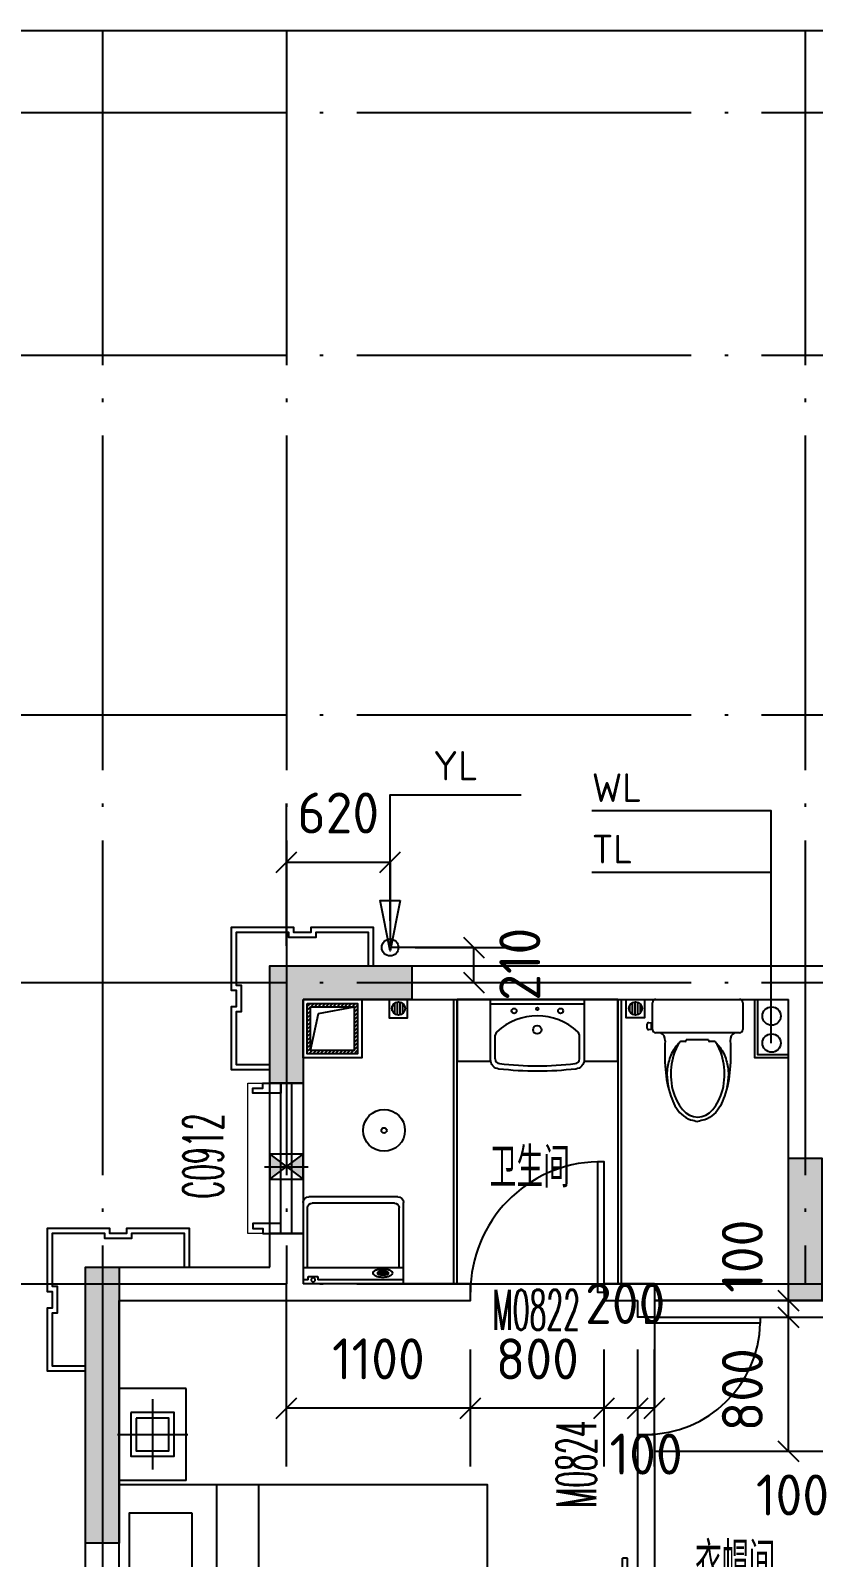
# Model space of a CAD drawing. Header units: millimetres. Extents: x -133666 to 228300, y -346623 to 180165.
# Drawn here: x -73184 to -68505, y -110025 to -100900 of the extents above; entities that cross this region are included whole.
import ezdxf
from ezdxf.enums import TextEntityAlignment as Align

# ---------------------------------------------------------------- set-up
doc = ezdxf.new("R2010")
doc.units = ezdxf.units.MM
doc.header["$LTSCALE"] = 1000
doc.linetypes.add('DASH', pattern=[0.35, 0.25, -0.1])
doc.linetypes.add('DOTE', pattern=[2.42, 2, -0.2, 0.02, -0.2])
doc.layers.get('0').update_dxf_attribs({"linetype": 'CONTINUOUS'})
doc.layers.add('0看线', color=9, linetype='CONTINUOUS', lineweight=0)
doc.layers.add('a-立面铝板造型', color=39, linetype='CONTINUOUS', lineweight=0)
for name, color, linetype in [('0石材', 30, 'CONTINUOUS'), ('0门窗套', 47, 'CONTINUOUS'), ('A-Lvtry', 5, 'CONTINUOUS'), ('AXIS_轴线_A', 1, 'DOTE'), ('COLU_柱墙_A', 2, 'CONTINUOUS'), ('DIM_标注_A', 3, 'CONTINUOUS'), ('DIM_符号_A', 3, 'CONTINUOUS'), ('EQU_厨卫设备_A', 6, 'CONTINUOUS'), ('EQU_活动家具_A', 237, 'CONTINUOUS'), ('HATCH_通用填充_A', 251, 'CONTINUOUS'), ('HOLE_厨卫空调洞口_A', 192, 'CONTINUOUS'), ('L18', 6, 'CONTINUOUS'), ('LINE_投影线_A', 7, 'CONTINUOUS'), ('LINE_细线_A', 9, 'CONTINUOUS'), ('LVTRY', 6, 'CONTINUOUS'), ('M门窗标号', 1, 'CONTINUOUS'), ('TEXT_房间名称_A', 6, 'CONTINUOUS'), ('VPIPE-雨水', 4, 'DASH'), ('WALL_填充墙_A', 2, 'CONTINUOUS'), ('WIN_门窗_A', 4, 'CONTINUOUS'), ('洁具，厨具', 6, 'CONTINUOUS')]:
    doc.layers.add(name, color=color, linetype=linetype)
doc.styles.add('_TCH_DIM', font='SIMPLEX.shx', dxfattribs={"width": 0.7, "bigfont": 'GBCBIG.shx'})
doc.styles.add('_中哲汉字字母', font='ZZ中哲字母', dxfattribs={"width": 0.7, "bigfont": 'ZZ中哲汉字'})
doc.styles.add('CADReader_TextStyle', font='tssdeng.shx', dxfattribs={"height": 0.2, "bigfont": 'gbcbig.shx'})

# ---------------------------------------------------------------- blocks, each defined once
blk = doc.blocks.new('yueiaghj')
at = {"layer": '0石材'}
for points in [[(850, 4630), (850, 4860), (475, 4860), (475, 4830), (375, 4830), (375, 4860), (0, 4860), (0, 4485), (30, 4485), (30, 4385), (0, 4385), (0, 4010), (230, 4010)], [(820, 4630), (820, 4830), (505, 4830), (505, 4800), (345, 4800), (345, 4830), (30, 4830), (30, 4515), (60, 4515), (60, 4355), (30, 4355), (30, 4040), (230, 4040)], [(850, 230), (850, 0), (475, 0), (475, 30), (375, 30), (375, 0), (0, 0), (0, 375), (30, 375), (30, 475), (0, 475), (0, 850), (230, 850)], [(820, 230), (820, 30), (505, 30), (505, 60), (345, 60), (345, 30), (30, 30), (30, 345), (60, 345), (60, 505), (30, 505), (30, 820), (230, 820)]]:
    blk.add_lwpolyline(points, dxfattribs=at)
blk = doc.blocks.new('mct-tl')
at = {"layer": '0门窗套'}
blk.add_lwpolyline([(60, 0), (60, -166.7), (30, -166.7), (30, -106.7), (0, -106.7), (0, 0), (60, 0)], dxfattribs=at)
blk = doc.blocks.new('hgjjujsg')
at = {"layer": '0看线'}
blk.add_lwpolyline([(396.7, -1930), (200, -1930), (200, -1030), (396.7, -1030)], dxfattribs=at)
at = {"layer": '0石材'}
for points in [[(950, -330), (950, -100), (575, -100), (575, -130), (475, -130), (475, -100), (100, -100), (100, -475), (130, -475), (130, -575), (100, -575), (100, -950), (330, -950)], [(920, -330), (920, -130), (605, -130), (605, -160), (445, -160), (445, -130), (130, -130), (130, -445), (160, -445), (160, -605), (130, -605), (130, -920), (330, -920)]]:
    blk.add_lwpolyline(points, dxfattribs=at)
at = {"layer": '0门窗套', "extrusion": (0, 0, -1), "xscale": -1, "zscale": -1, "rotation": 90}
blk.add_blockref('mct-tl', (-396.7, -1030), dxfattribs=at)
at = {"layer": '0门窗套', "xscale": -1, "rotation": 270}
blk.add_blockref('mct-tl', (396.7, -1930), dxfattribs=at)
blk = doc.blocks.new('A$C43C32891')
at = {"layer": 'EQU_活动家具_A'}
for p, q in [((410, 2950), (10, 2950)), ((410, 2400), (410, 2950)), ((210, 2885), (210, 2465)), ((0, 2675), (420, 2675)), ((410, 2400), (10, 2400)), ((592.3, 2375), (592.3, 575)), ((844.1, 2375), (844.1, 575)), ((3019.3, 1015), (3019.3, 1935)), ((3019.3, 1015), (3019.3, 1935)), ((3049.3, 1935), (3019.3, 1935)), ((3049.3, 1015), (3049.3, 1935)), ((3049.3, 1856.2), (3068.2, 1856.2)), ((3068.2, 1093.8), (3068.2, 1856.2)), ((3068.2, 1856.2), (3110, 1804.4)), ((3110, 1804.4), (3110, 1145.6)), ((3068.2, 1093.8), (3110, 1145.6)), ((3049.3, 1015), (3019.3, 1015)), ((3049.3, 1093.8), (3068.2, 1093.8)), ((410, 550), (10, 550)), ((410, 550), (410, 0)), ((210, 65), (210, 485)), ((0, 275), (420, 275)), ((410, 0), (10, 0))]:
    blk.add_line(p, q, dxfattribs=at)
for points in [[(80, 2805), (80, 2545), (340, 2545), (340, 2805)], [(10, 575), (10, 2375), (2210, 2375), (2210, 575)], [(447.1, 2204.9), (70.7, 2204.9), (70.7, 1504.6), (447.1, 1504.6)], [(447.1, 745.1), (70.7, 745.1), (70.7, 1445.4), (447.1, 1445.4)], [(80, 145), (80, 405), (340, 405), (340, 145)]]:
    blk.add_lwpolyline(points, close=True, dxfattribs=at)
for points in [[(112.5, 2772.5), (112.5, 2577.5), (307.5, 2577.5), (307.5, 2772.5), (112.5, 2772.5)], [(112.5, 177.5), (112.5, 372.5), (307.5, 372.5), (307.5, 177.5), (112.5, 177.5)]]:
    blk.add_lwpolyline(points, dxfattribs=at)
blk = doc.blocks.new('卫生间排气孔')
at = {"ltscale": 0.1}
for points in [[(-100, -75), (0, 0), (-100, 75)], [(100, -75), (0, 0), (100, 75)]]:
    blk.add_hatch(color=256, dxfattribs=at).paths.add_polyline_path(points)
for p, q in [((130, 0), (-130, 0)), ((100, 75), (-100, -75)), ((100, -75), (-100, 75))]:
    blk.add_line(p, q, dxfattribs=at)
blk.add_lwpolyline([(100, -75), (-100, -75), (-100, 75), (100, 75)], close=True, dxfattribs=at)
blk = doc.blocks.new('烟道')
at = {"layer": 'LVTRY', "ltscale": 5}
h = blk.add_hatch(dxfattribs=at)
h.set_pattern_fill('ANSI31', color=256, scale=10)
h.set_pattern_definition([(45, (0, 0), (-11.22532015, 11.22532015), [])])
h.paths.add_polyline_path([(307693, 358140), (307693, 357840), (307993, 357840), (307993, 358140)])
h.paths.add_polyline_path([(307973, 358120), (307973, 357860), (307713, 357860), (307713, 358120)], flags=16)
at = {"layer": 'LINE_投影线_A'}
blk.add_lwpolyline([(307713, 357860), (307759.5, 358081), (307973, 358120)], dxfattribs=at)
at = {"layer": 'LVTRY', "ltscale": 5}
for points in [[(307668, 358165), (308018, 358165), (308018, 357815), (307668, 357815)], [(307693, 358140), (307993, 358140), (307993, 357840), (307693, 357840)], [(307713, 358120), (307973, 358120), (307973, 357860), (307713, 357860)]]:
    blk.add_lwpolyline(points, close=True, dxfattribs=at)
blk = doc.blocks.new('座便')
for p, q in [((-270, -200), (-270, -40)), ((-250, -20), (250, -20)), ((270, -40), (270, -200)), ((-303.5, -170.5), (-303.5, -190.2)), ((-303.5, -170.5), (-303.5, -190.2)), ((-270, -162.3), (-292.7, -160.5)), ((-270, -162.3), (-292.7, -160.5)), ((-276.1, -198.8), (-276.1, -161.8)), ((-276.1, -198.8), (-276.1, -161.8)), ((-292.7, -200.1), (-270, -198.4)), ((-292.7, -200.1), (-270, -198.4)), ((-221.7, -220), (-250, -220)), ((221.7, -220), (-221.7, -220)), ((221.7, -220), (-221.7, -220)), ((-77.3, -272.6), (-100.5, -272.6)), ((-77.3, -272.6), (-100.5, -272.6)), ((-69.3, -262), (-69.3, -264.6)), ((65.1, -262), (-69.3, -262)), ((-69.3, -262), (-69.3, -264.6)), ((65.1, -262), (-69.3, -262)), ((65.1, -264.6), (65.1, -262)), ((65.1, -264.6), (65.1, -262)), ((100.5, -272.6), (73.1, -272.6)), ((100.5, -272.6), (73.1, -272.6)), ((250, -220), (221.7, -220))]:
    blk.add_line(p, q)
for centre, radius, start, end in [((-250, -40), 20, 90, 180), ((250, -40), 20, 0, 90), ((250, -40), 20, 0, 90), ((-293.5, -170.5), 10, 85.56158, 180), ((-293.5, -170.5), 10, 85.56158, 180), ((-293.5, -190.2), 10, 180, 274.43842), ((-293.5, -190.2), 10, 180, 274.43842), ((-250, -200), 20, 180, 270), ((-238.3, -260.4), 43.7, 351.37849, 67.65047), ((-100.5, -280.6), 8, 90, 145.22779), ((-100.5, -280.6), 8, 90, 145.22779), ((-77.3, -264.6), 8, 270, 0), ((-77.3, -264.6), 8, 270, 0), ((73.1, -264.6), 8, 180, 270), ((73.1, -264.6), 8, 180, 270), ((100.5, -280.6), 8, 34.77221, 90), ((100.5, -280.6), 8, 34.77221, 90), ((238.3, -260.4), 43.7, 112.34953, 188.62151), ((250, -200), 20, 270, 0)]:
    blk.add_arc(centre, radius, start, end)
blk.add_ellipse((0, -466.8), major_axis=(0, 256.5), ratio=0.624298, start_param=0.73236, end_param=5.550825)
for points, knots in [([(-195.1, -266.9), (-196.6, -324.4), (-199.4, -436.2), (-170.6, -586.5), (-119.1, -698.5), (-49.6, -739.9), (-14.2, -746.4), (0, -749)], [0, 0, 0, 0, 171.873008, 333.949451, 459.747669, 524.048243, 567.39816, 567.39816, 567.39816, 567.39816]), ([(195.1, -266.9), (196.6, -324.4), (199.4, -436.2), (170.6, -586.5), (119.1, -698.5), (49.6, -739.9), (14.2, -746.4), (0, -749)], [0, 0, 0, 0, 171.873008, 333.949451, 459.747669, 524.048243, 567.39816, 567.39816, 567.39816, 567.39816]), ([(-107.1, -276), (-116.1, -285.9), (-144.6, -317.3), (-174.9, -382.8), (-187.7, -466.4), (-179.2, -520.4), (-175, -546.4)], [0, 0, 0, 0, 40.186691, 126.909564, 211.63779, 290.070492, 290.070492, 290.070492, 290.070492]), ([(-107.1, -276), (-116.1, -285.9), (-144.6, -317.3), (-174.9, -382.8), (-187.7, -466.4), (-179.2, -520.4), (-175, -546.4)], [0, 0, 0, 0, 40.186691, 126.909564, 211.63779, 290.070492, 290.070492, 290.070492, 290.070492]), ([(107.1, -276), (116.1, -285.9), (144.6, -317.3), (174.9, -382.8), (187.7, -466.4), (179.2, -520.4), (175, -546.4)], [0, 0, 0, 0, 40.186691, 126.909564, 211.63779, 290.070492, 290.070492, 290.070492, 290.070492]), ([(107.1, -276), (116.1, -285.9), (144.6, -317.3), (174.9, -382.8), (187.7, -466.4), (179.2, -520.4), (175, -546.4)], [0, 0, 0, 0, 40.186691, 126.909564, 211.63779, 290.070492, 290.070492, 290.070492, 290.070492])]:
    blk.add_open_spline(points, degree=3, knots=knots)
blk = doc.blocks.new('A$C1AB4679B')
at = {"layer": '洁具，厨具'}
for p, q in [((0, 520), (600, 520)), ((0, 520), (0, 34)), ((0, 495.6), (512.5, 495.6)), ((90.6, 460.1), (90.6, 452.9)), ((154.4, 460.9), (154.3, 452.9)), ((512.5, 475.3), (512.5, 496.2)), ((570.4, 475.3), (512.5, 475.3)), ((570.4, 496.2), (570.4, 475.3)), ((570.4, 495.6), (600, 495.6)), ((600, 34), (600, 520)), ((600, 421.5), (0, 421.5)), ((26.2, 421.8), (26.2, 64.6)), ((102.2, 443.1), (102.2, 454.4)), ((102.2, 454.4), (147.1, 454.4)), ((147.1, 443.1), (102.2, 443.1)), ((147.1, 454.4), (147.1, 443.1)), ((573.8, 421.8), (573.8, 64.6)), ((54.1, 37.4), (545.9, 37.4)), ((34.8, 0), (565.2, 0))]:
    blk.add_line(p, q, dxfattribs=at)
at = {"layer": '洁具，厨具', "extrusion": (0, 0, -1)}
for centre, major_axis, start_param, end_param in [((79.6, 455.7), (13.3, 0), 3.141593, 3.873931), ((100.7, 437.1), (-41.6, 0), 0.732338, 1.139097), ((114.9, 407.1), (75.5, 0), 4.28069, 4.523836), ((93.4, 460.1), (2.81, 0), 3.141593, 4.155445), ((107.1, 438.5), (28.7, 0), 4.155445, 4.45996), ((107.1, 431.4), (28.7, 0), 4.155445, 4.45996), ((116.3, 403.5), (65.7, 0), 4.45996, 4.605954), ((116.3, 396.4), (-65.7, 0), 1.318367, 1.464361), ((124.2, 359.2), (-125.2, 0), 1.382244, 1.570796), ((122.5, 347.3), (123.5, 0), 4.605954, 4.712389), ((122.5, 340.1), (123.5, 0), 4.605954, 4.712389), ((122.5, 347.3), (-123.5, 0), 1.570796, 1.677231), ((122.5, 340.1), (-123.5, 0), 1.570796, 1.677231), ((124.2, 359.2), (125.2, 0), -1.570796, -1.382244), ((128.6, 403.5), (-65.7, 0), 1.677231, 1.823226), ((128.6, 396.4), (65.7, 0), -1.464361, -1.318367), ((137.8, 438.5), (-28.7, 0), 1.823226, 2.127741), ((137.8, 431.4), (-28.7, 0), 1.823226, 2.127741), ((133.5, 407.1), (-75.5, 0), 1.759349, 2.002495), ((151.5, 460.1), (-2.81, 0), 2.127741, 3.141593), ((151.5, 460.1), (-2.81, 0), 3.141593, 3.4548), ((147.7, 437.1), (41.6, 0), -1.139097, -0.732338), ((168.8, 455.7), (13.3, 0), -0.732338, 0), ((539.9, 496.2), (12.2, 0), 3.141593, 9.424778), ((79.6, 455.7), (13.3, 0), 2.409254, 3.141593), ((100.7, 474.3), (-41.6, 0), -1.139097, -0.732338), ((114.9, 504.3), (75.5, 0), 1.759349, 2.002495), ((93.4, 452.9), (2.81, 0), 3.141593, 4.155445), ((93.4, 452.9), (2.81, 0), 2.127741, 3.141593), ((107.1, 474.5), (28.7, 0), 1.823226, 2.127741), ((116.3, 509.4), (-65.7, 0), -1.35331, -1.318367), ((124.2, 552.2), (-125.2, 0), 4.712389, 4.900942), ((124.2, 552.2), (125.2, 0), 1.382244, 1.570796), ((137.8, 474.5), (28.7, 0), 1.013852, 1.240658), ((133.5, 504.3), (-75.5, 0), 4.28069, 4.523836), ((151.5, 452.9), (-2.81, 0), 2.127741, 3.141593), ((151.5, 452.9), (-2.81, 0), 3.141593, 4.155445), ((147.7, 474.3), (41.6, 0), 0.732338, 1.139097), ((168.8, 455.7), (-13.3, 0), 3.141593, 3.873931), ((34.8, 34), (-34.8, 0), 4.712389, 6.283185), ((54.1, 64.6), (-27.8, 0), -1.570796, 0), ((545.9, 64.6), (-27.8, 0), 3.141593, 4.712389), ((565.2, 34), (-34.8, 0), 3.141593, 4.712389)]:
    blk.add_ellipse(centre, major_axis=major_axis, ratio=0.978714, start_param=start_param, end_param=end_param, dxfattribs=at)
blk = doc.blocks.new('fhhrthrtjrtjrt')
at = {"layer": 'EQU_厨卫设备_A'}
h = blk.add_hatch(dxfattribs=at)
h.set_pattern_fill('ANSI31', color=256, scale=10, angle=225, style=0)
h.set_pattern_definition([(270, (211505.133, -5066206.199), (-15.875, -9e-15), [])])
edge = h.paths.add_edge_path()
edge.add_arc((-292970.6, 324146), 39.3, 180, 540)
h = blk.add_hatch(dxfattribs=at)
h.set_pattern_fill('ANSI31', color=256, scale=10, angle=225, style=0)
h.set_pattern_definition([(270, (193430.301, -5066206.199), (-15.875, -9e-15), [])])
edge = h.paths.add_edge_path()
edge.add_arc((-291554.1, 324146), 39.3, 0, 360, ccw=False)
for p, q in [((-292640.3, 322501), (-292640.3, 324201)), ((-292620.3, 322501), (-292620.3, 324201)), ((-291660.3, 324201), (-291660.3, 322501)), ((-291640.3, 324201), (-291640.3, 322501))]:
    blk.add_line(p, q, dxfattribs=at)
for points in [[(-292915.6, 324201), (-293025.6, 324201), (-293025.6, 324091), (-292915.6, 324091)], [(-291609.1, 324201), (-291499.1, 324201), (-291499.1, 324091), (-291609.1, 324091)]]:
    blk.add_lwpolyline(points, close=True, dxfattribs=at)
for points in [[(-291861.1, 323831), (-291660.3, 323831), (-291660.3, 324201), (-292620.3, 324201), (-292620.3, 323831), (-292419.5, 323831)], [(-290640.3, 323851), (-290840.3, 323851), (-290840.3, 324201)], [(-290640.3, 323869), (-290822.3, 323869), (-290822.3, 324201)]]:
    blk.add_lwpolyline(points, dxfattribs=at)
for centre, radius in [((-292970.6, 324146), 39.3), ((-291554.1, 324146), 39.3), ((-290740.3, 324101), 55), ((-290740.3, 323940), 55), ((-293056.6, 323418), 125), ((-293056.6, 323418), 16)]:
    blk.add_circle(centre, radius, dxfattribs=at)
at = {"layer": 'WALL_填充墙_A', "linetype": 'Continuous'}
for points in [[(-293540.3, 324201), (-293540.3, 323701), (-293740.3, 323701), (-293740.3, 324401)], [(-293740.3, 324401), (-290540.3, 324401)], [(-290540.3, 324401), (-288740.3, 324401)], [(-293540.3, 324201), (-290640.3, 324201)], [(-290640.3, 322501), (-290640.3, 324201)], [(-293740.3, 322601), (-293740.3, 322801), (-293540.3, 322801), (-293540.3, 322501)], [(-294840.3, 318201), (-294840.3, 322601)], [(-294840.3, 322601), (-293740.3, 322601)], [(-293640.3, 322401), (-292540.3, 322401), (-292540.3, 322501), (-293540.3, 322501)], [(-291440.3, 322501), (-291740.3, 322501), (-291740.3, 322401), (-291540.3, 322401)], [(-291440.3, 322501), (-290640.3, 322501)], [(-294640.3, 318401), (-294640.3, 322401)], [(-294640.3, 322401), (-293640.3, 322401)], [(-291440.3, 322401), (-291440.3, 322301), (-291540.3, 322301), (-291540.3, 322401)], [(-291440.3, 322401), (-290540.3, 322401)], [(-290540.3, 322401), (-290340.3, 322401)], [(-291540.3, 319541), (-291540.3, 321601), (-291440.3, 321601), (-291440.3, 319641)]]:
    blk.add_lwpolyline(points, dxfattribs=at)
at = {"layer": 'WIN_门窗_A', "linetype": 'Continuous'}
for points in [[(-293540.3, 323701), (-293540.3, 322801), (-293740.3, 322801), (-293740.3, 323701), (-293540.3, 323701)], [(-293673.6, 322801), (-293673.6, 323701)], [(-293606.9, 322801), (-293606.9, 323701)], [(-291740.3, 322451), (-291740.3, 323231), (-291780.3, 323231), (-291780.3, 322451), (-291740.3, 322451)], [(-290807.8, 322301), (-290807.8, 322266), (-291490.3, 322266), (-291490.3, 322301), (-290807.8, 322301)]]:
    blk.add_lwpolyline(points, dxfattribs=at)
for centre, radius, start, end in [((-291760.3, 322451), 780, 91.46928, 180), ((-291490.3, 322283.5), 682.5, 270, 358.53072)]:
    blk.add_arc(centre, radius, start, end, dxfattribs=at)
at = {"layer": '洁具，厨具'}
for p, q in [((-291860.3, 324172), (-292420.3, 324172)), ((-292391.6, 323844.6), (-292391.6, 323986.4)), ((-291889.4, 323844.6), (-291889.4, 323986.7))]:
    blk.add_line(p, q, dxfattribs=at)
blk.add_lwpolyline([(-291909.9, 323784.7, -0.056951), (-292370.6, 323784.7, -0.381268), (-292420.3, 323840.4), (-292420.3, 324201), (-291860.3, 324201), (-291860.3, 323840.4, -0.381268)], format="xyb", close=True, dxfattribs=at)
for centre, radius in [((-292279.2, 324132), 15), ((-292140.3, 324144.3), 8), ((-292001.4, 324132), 15), ((-292141.2, 324019.5), 24.9)]:
    blk.add_circle(centre, radius, dxfattribs=at)
for centre, radius, start, end in [((-292140.3, 323749), 353.9, 46.84566, 133.24191), ((-292363.6, 323986.4), 28, 133.24191, 180), ((-291917.4, 323986.7), 28, 0, 46.84566), ((-292363.6, 323844.6), 28, 180, 263.48777), ((-292140.3, 325800.6), 1996.7, 263.48777, 276.50159), ((-291917.4, 323844.6), 28, 276.50159, 0)]:
    blk.add_arc(centre, radius, start, end, dxfattribs=at)
at = {"layer": 'A-Lvtry'}
blk.add_blockref('座便', (-291182.3, 324221), dxfattribs=at)
at = {"layer": 'a-立面铝板造型', "rotation": 180}
blk.add_blockref('A$C1AB4679B', (-292940.3, 323021), dxfattribs=at)
at = {"layer": 'EQU_活动家具_A'}
blk.add_blockref('A$C43C32891', (-294650.3, 318926), dxfattribs=at)
at = {"layer": 'HOLE_厨卫空调洞口_A', "xscale": -1}
blk.add_blockref('卫生间排气孔', (-293640.3, 323201), dxfattribs=at)
at = {"layer": 'LINE_投影线_A', "extrusion": (0, 0, -1), "xscale": -1, "zscale": -1}
blk.add_blockref('烟道', (601208.3, -33964), dxfattribs=at)
blk = doc.blocks.new('J54J6K6K')
at = {"layer": 'DIM_标注_A', "linetype": 'Continuous'}
for points in [[(-291440.3, 322501), (-291440.3, 321758.5), (-293640.3, 321758.5), (-293640.3, 322501)], [(-291440.3, 321501.1), (-290640.3, 321501.1), (-290640.3, 322401), (-291440.3, 322401)], [(-290990.3, 322401), (-290290.3, 322401)], [(-290702.2, 322462.9), (-290578.4, 322339.2)], [(-290702.2, 322363), (-290578.4, 322239.2)], [(-290990.3, 322301.1), (-290290.3, 322301.1)], [(-293640.3, 321408.5), (-293640.3, 322108.5)], [(-292540.3, 321408.5), (-292540.3, 322108.5)], [(-291740.3, 321408.5), (-291740.3, 322108.5)], [(-291540.3, 321408.5), (-291540.3, 322108.5)], [(-291440.3, 321408.5), (-291440.3, 322108.5)], [(-293702.2, 321696.6), (-293578.4, 321820.3)], [(-292602.2, 321696.6), (-292478.4, 321820.3)], [(-291802.2, 321696.6), (-291678.4, 321820.3)], [(-291602.2, 321696.6), (-291478.4, 321820.3)], [(-291502.2, 321696.6), (-291378.4, 321820.3)], [(-290990.3, 321501.1), (-290290.3, 321501.1)], [(-290702.2, 321563), (-290578.4, 321439.2)]]:
    blk.add_lwpolyline(points, dxfattribs=at)
at = {"layer": 'DIM_符号_A', "linetype": 'Continuous'}
for points in [[(-291815.2, 325329.1), (-290744.2, 325329.1), (-290744.2, 323940)], [(-291815.2, 324961.6), (-290744.2, 324961.6)]]:
    blk.add_lwpolyline(points, dxfattribs=at)
at = {"layer": 'DIM_标注_A', "color": 7, "style": 'CADReader_TextStyle'}
for s, rotation, p in [('100', 90, (-290915.3, 322666)), ('200', 360.00001, (-291615.3, 322383.5)), ('1100', 360.00001, (-293090.3, 322052.5)), ('800', 360.00001, (-292140.3, 322052.5)), ('800', 90, (-290915.3, 321868.1)), ('100', 360.00001, (-291490.3, 321483.5))]:
    blk.add_text(s, height=245, rotation=rotation, dxfattribs=at).set_placement(p, align=Align.MIDDLE)
blk.add_text('100', height=245, dxfattribs=at).set_placement((-290615.3, 321239.1), align=Align.MIDDLE)
at = {"layer": 'DIM_符号_A', "style": 'CADReader_TextStyle'}
for s, p in [('WL', (-291815.2, 325329.1)), ('TL', (-291815.2, 324961.6))]:
    blk.add_text(s, height=171.5, dxfattribs=at).set_placement(p, align=Align.BOTTOM_LEFT)
blk = doc.blocks.new('h54j54j45j4m')
at = {"layer": 'TEXT_房间名称_A', "style": '_中哲汉字字母', "width": 0.7}
for s, p in [('卫生间', (-292425, 323076.5, 0)), ('衣帽间', (-291197.3, 320717.6))]:
    blk.add_text(s, height=240, dxfattribs=at).set_placement(p)
blk = doc.blocks.new('554y54y')
at = {"layer": 'M门窗标号', "style": '_TCH_DIM', "width": 0.494118}
for s, p in [('C0912', (-294018.6, 323010.5)), ('M0824', (-291788.1, 321161))]:
    blk.add_text(s, height=238, rotation=90, dxfattribs=at).set_placement(p)
blk.add_text('M0822', height=238, dxfattribs=at).set_placement((-292408.7, 322226.5))
blk = doc.blocks.new('A$C2E3860E6')
at = {"layer": 'HATCH_通用填充_A'}
h = blk.add_hatch(color=256, dxfattribs=at)
h.dxf.hatch_style = 1
h.paths.add_polyline_path([(39600, 200), (40000, 200), (40000, 0), (39400, 0), (39400, 850), (39600, 850)])
h.paths.add_polyline_path([(46600, 200), (46200, 200), (46200, 0), (46800, 0), (46800, 850), (46600, 850)])
h.paths.add_polyline_path([(22400, 200), (22800, 200), (22800, 0), (22200, 0), (22200, 850), (22400, 850)])
h.paths.add_polyline_path([(29400, 200), (29000, 200), (29000, 0), (29600, 0), (29600, 850), (29400, 850)])
h.paths.add_polyline_path([(41950, 15750), (41450, 15750), (41450, 15350), (41950, 15350)])
h.paths.add_polyline_path([(44750, 15750), (44250, 15750), (44250, 15350), (44750, 15350)])
h.paths.add_polyline_path([(38600, 9900), (38600, 10750), (38800, 10750), (38800, 9900)])
h.paths.add_polyline_path([(47600, 9900), (47600, 10750), (47400, 10750), (47400, 9900)])
h.paths.add_polyline_path([(41950, 17300), (41450, 17300), (41450, 16900), (41950, 16900)])
h.paths.add_polyline_path([(44750, 17300), (44250, 17300), (44250, 16900), (44750, 16900)])
h.paths.add_polyline_path([(40800, 13600), (40300, 13600), (40300, 13200), (40800, 13200)])
h.paths.add_polyline_path([(45900, 13600), (45400, 13600), (45400, 13200), (45900, 13200)])
h.paths.add_polyline_path([(35700, 11700), (35700, 11200), (35500, 11200), (35500, 11900), (36350, 11900), (36350, 11700)])
h.paths.add_polyline_path([(34600, 9900), (34600, 8450), (34400, 8450), (34400, 10100), (34600, 10100)])
h.paths.add_polyline_path([(35150, 5900), (34600, 5900), (34600, 6550), (34400, 6550), (34400, 5700), (35150, 5700)])
h.paths.add_polyline_path([(43200, 5900), (43000, 5900), (43000, 5050), (43200, 5050)])
h.paths.add_polyline_path([(43850, 11700), (43850, 11300), (44050, 11300), (44050, 11900), (42150, 11900), (42150, 9900), (44050, 9900), (44050, 10500), (43850, 10500), (43850, 10100), (42350, 10100), (42350, 11700)])
h.paths.add_polyline_path([(50500, 11700), (50500, 11200), (50700, 11200), (50700, 11900), (49850, 11900), (49850, 11700)])
h.paths.add_polyline_path([(51600, 9900), (51600, 8450), (51800, 8450), (51800, 10100), (51600, 10100)])
h.paths.add_polyline_path([(51050, 5900), (51600, 5900), (51600, 6550), (51800, 6550), (51800, 5700), (51050, 5700)])
h.paths.add_polyline_path([(24750, 15750), (24250, 15750), (24250, 15350), (24750, 15350)])
h.paths.add_polyline_path([(27550, 15750), (27050, 15750), (27050, 15350), (27550, 15350)])
h.paths.add_polyline_path([(21400, 9900), (21400, 10750), (21600, 10750), (21600, 9900)])
h.paths.add_polyline_path([(30400, 9900), (30400, 10750), (30200, 10750), (30200, 9900)])
h.paths.add_polyline_path([(24750, 17300), (24250, 17300), (24250, 16900), (24750, 16900)])
h.paths.add_polyline_path([(27550, 17300), (27050, 17300), (27050, 16900), (27550, 16900)])
h.paths.add_polyline_path([(23600, 13600), (23100, 13600), (23100, 13200), (23600, 13200)])
h.paths.add_polyline_path([(28700, 13600), (28200, 13600), (28200, 13200), (28700, 13200)])
h.paths.add_polyline_path([(18500, 11700), (18500, 11200), (18300, 11200), (18300, 11900), (19150, 11900), (19150, 11700)])
h.paths.add_polyline_path([(17400, 9900), (17400, 8450), (17200, 8450), (17200, 10100), (17400, 10100)], flags=17)
h.paths.add_polyline_path([(17950, 5900), (17400, 5900), (17400, 6550), (17200, 6550), (17200, 5700), (17950, 5700)])
h.paths.add_polyline_path([(26000, 5900), (25800, 5900), (25800, 5050), (26000, 5050)])
h.paths.add_polyline_path([(25150, 11700), (25150, 11300), (24950, 11300), (24950, 11900), (26850, 11900), (26850, 9900), (24950, 9900), (24950, 10500), (25150, 10500), (25150, 10100), (26650, 10100), (26650, 11700)])
h.paths.add_polyline_path([(33300, 11700), (33300, 11200), (33500, 11200), (33500, 11900), (32650, 11900), (32650, 11700)])
h.paths.add_polyline_path([(34400, 9900), (34400, 8450), (34600, 8450), (34600, 10100), (34400, 10100)])
h.paths.add_polyline_path([(33850, 5900), (34400, 5900), (34400, 6550), (34600, 6550), (34600, 5700), (33850, 5700)])
h.paths.add_polyline_path([(9850, 15750), (10350, 15750), (10350, 15350), (9850, 15350)])
h.paths.add_polyline_path([(7050, 15750), (7550, 15750), (7550, 15350), (7050, 15350)])
h.paths.add_polyline_path([(13200, 9900), (13200, 10750), (13000, 10750), (13000, 9900)])
h.paths.add_polyline_path([(4200, 9900), (4200, 10750), (4400, 10750), (4400, 9900)])
h.paths.add_polyline_path([(9850, 17300), (10350, 17300), (10350, 16900), (9850, 16900)])
h.paths.add_polyline_path([(7050, 17300), (7550, 17300), (7550, 16900), (7050, 16900)])
h.paths.add_polyline_path([(11000, 13600), (11500, 13600), (11500, 13200), (11000, 13200)])
h.paths.add_polyline_path([(5900, 13600), (6400, 13600), (6400, 13200), (5900, 13200)])
h.paths.add_polyline_path([(16100, 11700), (16100, 11200), (16300, 11200), (16300, 11900), (15450, 11900), (15450, 11700)])
h.paths.add_polyline_path([(5200, 200), (5600, 200), (5600, 0), (5000, 0), (5000, 850), (5200, 850)])
h.paths.add_polyline_path([(17200, 9900), (17200, 8450), (17400, 8450), (17400, 10100), (17200, 10100)])
h.paths.add_polyline_path([(16650, 5900), (17200, 5900), (17200, 6550), (17400, 6550), (17400, 5700), (16650, 5700)])
h.paths.add_polyline_path([(12200, 200), (11800, 200), (11800, 0), (12400, 0), (12400, 850), (12200, 850)])
h.paths.add_polyline_path([(8600, 5900), (8800, 5900), (8800, 5050), (8600, 5050)])
h.paths.add_polyline_path([(9450, 11700), (9450, 11300), (9650, 11300), (9650, 11900), (7750, 11900), (7750, 9900), (9650, 9900), (9650, 10500), (9450, 10500), (9450, 10100), (7950, 10100), (7950, 11700)])
h.paths.add_polyline_path([(1300, 11700), (1300, 11200), (1100, 11200), (1100, 11900), (1950, 11900), (1950, 11700)])
h.paths.add_polyline_path([(200, 9900), (200, 8450), (0, 8450), (0, 10100), (200, 10100)])
h.paths.add_polyline_path([(750, 5900), (200, 5900), (200, 6550), (0, 6550), (0, 5700), (750, 5700)])
edge = h.paths.add_edge_path()
edge.add_line((38750, 5900), (38750, 5700))
edge.add_line((38750, 5700), (39400, 5700))
edge.add_line((39400, 5700), (39400, 5200))
edge.add_line((39400, 5200), (39600, 5200))
edge.add_line((39600, 5200), (39600, 5900))
edge.add_line((39600, 5900), (38750, 5900))
edge.add_line((47450, 5900), (47450, 5700))
edge.add_line((47450, 5700), (46800, 5700))
edge.add_line((46800, 5700), (46800, 5200))
edge.add_line((46800, 5200), (46600, 5200))
edge.add_line((46600, 5200), (46600, 5900))
edge.add_line((46600, 5900), (47450, 5900))
edge.add_line((21550, 5900), (21550, 5700))
edge.add_line((21550, 5700), (22200, 5700))
edge.add_line((22200, 5700), (22200, 5200))
edge.add_line((22200, 5200), (22400, 5200))
edge.add_line((22400, 5200), (22400, 5900))
edge.add_line((22400, 5900), (21550, 5900))
edge.add_line((30250, 5900), (30250, 5700))
edge.add_line((30250, 5700), (29600, 5700))
edge.add_line((29600, 5700), (29600, 5200))
edge.add_line((29600, 5200), (29400, 5200))
edge.add_line((29400, 5200), (29400, 5900))
edge.add_line((29400, 5900), (30250, 5900))
edge.add_line((13050, 5900), (13050, 5700))
edge.add_line((13050, 5700), (12400, 5700))
edge.add_line((12400, 5700), (12400, 5200))
edge.add_line((12400, 5200), (12200, 5200))
edge.add_line((12200, 5200), (12200, 5900))
edge.add_line((12200, 5900), (13050, 5900))
edge.add_line((4350, 5900), (4350, 5700))
edge.add_line((4350, 5700), (5000, 5700))
edge.add_line((5000, 5700), (5000, 5200))
edge.add_line((5000, 5200), (5200, 5200))
edge.add_line((5200, 5200), (5200, 5900))
edge.add_line((5200, 5900), (4350, 5900))
at = {"layer": 'COLU_柱墙_A'}
for points in [[(1300, 11700), (1300, 11200), (1100, 11200), (1100, 11900), (1950, 11900), (1950, 11700), (1300, 11700)], [(4200, 9900), (4200, 10750), (4400, 10750), (4400, 9900), (4200, 9900)], [(200, 9900), (200, 8450), (0, 8450), (0, 10100), (200, 10100), (200, 9900), (200, 9900)]]:
    blk.add_lwpolyline(points, dxfattribs=at)
blk = doc.blocks.new('h4h54h54h4')
at = {"layer": 'DIM_标注_A', "linetype": 'Continuous'}
for points in [[(195605.5, 420095.9), (195605.5, 420795.9)], [(196225.5, 420095.9), (196225.5, 420795.9)], [(195543.7, 420384.1), (195667.4, 420507.8)], [(196163.7, 420384.1), (196287.4, 420507.8)], [(195605.5, 419945.9), (195605.5, 420445.9), (196225.5, 420445.9), (196225.5, 419945.9)], [(196663.7, 419997.8), (196787.4, 419874.1)], [(196225.5, 419725.9), (196725.5, 419725.9), (196725.5, 419935.9), (196225.5, 419935.9)], [(196375.5, 419935.9), (197075.5, 419935.9)], [(196663.7, 419787.8), (196787.4, 419664.1)], [(196375.5, 419725.9), (197075.5, 419725.9)]]:
    blk.add_lwpolyline(points, dxfattribs=at)
at = {"layer": 'DIM_符号_A', "linetype": 'Continuous'}
for points in [[(196225.5, 420215.9), (196225.5, 420847.5), (197009.5, 420847.5)], [(196285.5, 420215.9), (196225.5, 419915.9), (196165.5, 420215.9), (196285.5, 420215.9)]]:
    blk.add_lwpolyline(points, dxfattribs=at)
at = {"layer": 'VPIPE-雨水', "linetype": 'Continuous'}
blk.add_circle((196225.5, 419935.9), 50, dxfattribs=at)
at = {"layer": 'DIM_标注_A', "color": 7, "style": 'CADReader_TextStyle'}
for s, rotation, p in [('620', 360.00001, (195915.5, 420739.9)), ('210', 449.99999, (197000.5, 419835.9))]:
    blk.add_text(s, height=245, rotation=rotation, dxfattribs=at).set_placement(p, align=Align.MIDDLE)
at = {"layer": 'DIM_符号_A', "color": 7, "style": 'CADReader_TextStyle'}
blk.add_text('YL', height=175, dxfattribs=at).set_placement((196617.5, 421022.5), align=Align.MIDDLE)

msp = doc.modelspace()

# ---------------------------------------------------------------- linework, layer by layer
msp.add_lwpolyline([(-20255, -119189.6), (-73655, -119189.6), (-73655, -100899.6), (-20255, -100899.6)], close=True)
at = {"layer": 'AXIS_轴线_A', "linetype": 'DOTE'}
for p, q in [((-72755, -100899.6), (-72755, -119189.6)), ((-71655, -100899.6), (-71655, -108389.6)), ((-68555, -100899.6), (-68555, -108389.6)), ((-73655, -101389.6), (-20255, -101389.6)), ((-73655, -102839.6), (-20255, -102839.6)), ((-73655, -104989.6), (-20255, -104989.6)), ((-73655, -106589.6), (-20255, -106589.6)), ((-73655, -108389.6), (-20255, -108389.6))]:
    msp.add_line(p, q, dxfattribs=at)

# ---------------------------------------------------------------- block references
for name, p in [('hgjjujsg', (-72085, -106159.6)), ('yueiaghj', (-73085, -112919.6))]:
    msp.add_blockref(name, p)
at = {"layer": 'DIM_标注_A'}
msp.add_blockref('J54J6K6K', (221985.2, -430890.6), dxfattribs=at)
at = {"layer": 'HATCH_通用填充_A'}
msp.add_blockref('A$C2E3860E6', (-72855, -118389.6), dxfattribs=at)
at = {"layer": 'L18'}
msp.add_blockref('h4h54h54h4', (-267260.6, -526315.6), dxfattribs=at)
at = {"layer": 'LINE_细线_A'}
msp.add_blockref('fhhrthrtjrtjrt', (221985.2, -430890.6), dxfattribs=at)
at = {"layer": 'M门窗标号'}
msp.add_blockref('554y54y', (221985.2, -430890.6), dxfattribs=at)
at = {"layer": 'TEXT_房间名称_A'}
msp.add_blockref('h54j54j45j4m', (221985.2, -430890.6), dxfattribs=at)

doc.saveas('drawing.dxf')
